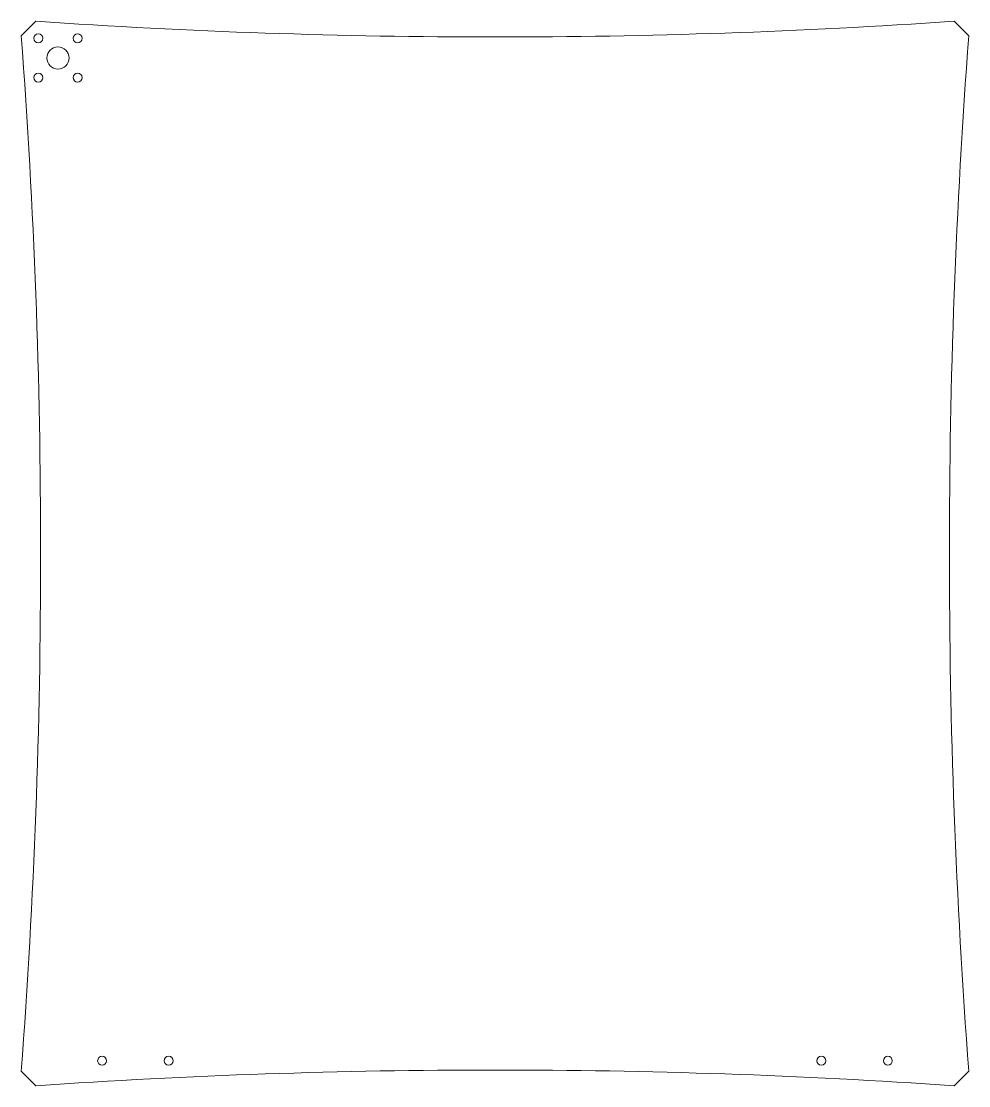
# Model space of a CAD drawing. Header units: millimetres. Extents: x 38 to 380, y 18 to 401.
import ezdxf

# ---------------------------------------------------------------- set-up
doc = ezdxf.new("R2010")
doc.units = ezdxf.units.MM

msp = doc.modelspace()

# ---------------------------------------------------------------- linework, layer by layer
at = {"color": 7, "linetype": 'Continuous', "lineweight": 15}
for p, q in [((43.62, 401.45), (38.42, 396.25)), ((379.76, 396.25), (374.55, 401.45)), ((38.42, 23.1), (43.62, 17.9)), ((374.55, 17.9), (379.76, 23.1))]:
    msp.add_line(p, q, dxfattribs=at)
for centre, radius in [((44.56, 395.32), 1.6), ((58.7, 395.32), 1.6), ((51.63, 388.24), 4), ((44.56, 381.17), 1.6), ((58.7, 381.17), 1.6), ((67.53, 26.89), 1.6), ((91.53, 26.89), 1.6), ((326.64, 26.89), 1.6), ((350.64, 26.89), 1.6)]:
    msp.add_circle(centre, radius, dxfattribs=at)
for centre, radius, start, end in [((209.09, 2819.06), 2423.26, 266.08473, 273.91527), ((-2456.62, 209.68), 2502, 355.72353, 4.27647), ((2874.79, 209.68), 2502, 175.72353, 184.27647), ((209.09, -2399.71), 2423.26, 86.08473, 93.91527)]:
    msp.add_arc(centre, radius, start, end, dxfattribs=at)

doc.saveas('drawing.dxf')
